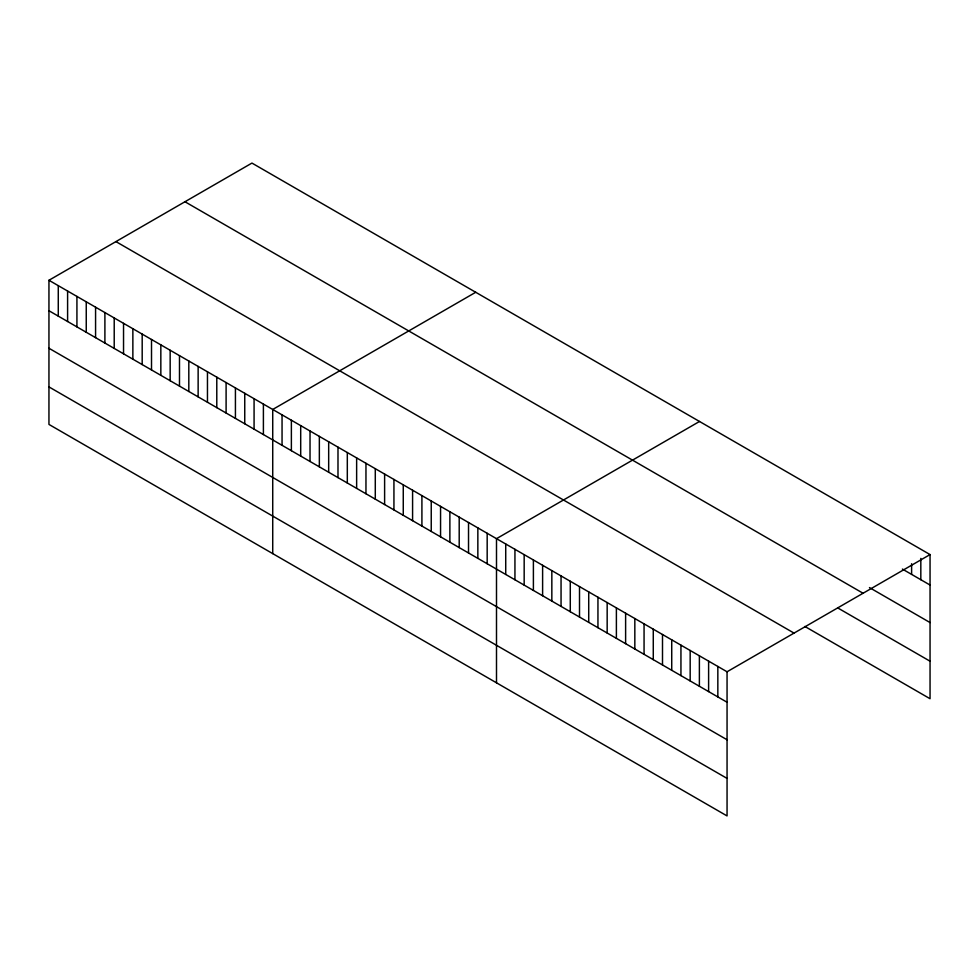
<?xml version="1.0" encoding="UTF-8"?>
<svg xmlns="http://www.w3.org/2000/svg" width="979" height="979" viewBox="0 0 979 979"><rect width="100%" height="100%" fill="white"/><g stroke="black" fill="none" stroke-linecap="round" stroke-linejoin="round"><path stroke-width="1.47" d="M48.95 280.275L727.054 671.778L727.054 815.923L48.95 424.421L48.95 280.275L251.946 163.077L930.05 554.579L930.05 698.725L804.885 626.462M475.721 292.268L272.725 409.467L272.725 553.612M699.495 421.472L496.5 538.67L496.5 682.816M727.054 671.778L930.05 554.579M902.381 569.068L930.05 585.038M869.45 587.571L930.05 622.558M184.958 201.747L863.062 593.25M837.828 607.971L930.05 661.204M115.938 241.605L794.042 633.107M48.95 310.735L727.054 702.237M48.95 348.255L727.054 739.757M48.95 386.901L727.054 778.403M920.823 558.397L920.823 579.715M911.608 563.733L911.608 574.392M717.84 666.454L717.84 696.913M708.612 661.131L708.612 691.59M699.385 655.808L699.385 686.267M690.171 650.484L690.171 680.943M680.943 645.149L680.943 675.62M671.729 639.825L671.729 670.297M662.502 634.502L662.502 664.974M653.274 629.179L653.274 659.638M644.06 623.856L644.06 654.315M634.833 618.532L634.833 648.991M625.618 613.209L625.618 643.668M616.391 607.886L616.391 638.345M607.164 602.562L607.164 633.021M597.949 597.239L597.949 627.698M588.722 591.916L588.722 622.375M579.507 586.58L579.507 617.051M570.28 581.257L570.28 611.728M561.053 575.933L561.053 606.405M551.838 570.61L551.838 601.069M542.611 565.287L542.611 595.746M533.396 559.964L533.396 590.423M524.169 554.64L524.169 585.099M514.942 549.317L514.942 579.776M505.727 543.994L505.727 574.453M487.175 533.286L487.175 563.745M477.85 527.901L477.85 558.36M468.525 522.517L468.525 552.976M459.2 517.132L459.2 547.591M449.875 511.748L449.875 542.207M440.562 506.363L440.562 536.835M431.237 500.979L431.237 531.45M421.912 495.607L421.912 526.066M412.587 490.222L412.587 520.681M403.262 484.838L403.262 515.297M393.937 479.453L393.937 509.912M384.612 474.069L384.612 504.528M375.287 468.684L375.287 499.143M365.962 463.3L365.962 493.759M356.637 457.915L356.637 488.386M347.312 452.531L347.312 483.002M337.988 447.158L337.988 477.617M328.675 441.774L328.675 472.233M319.35 436.389L319.35 466.848M310.025 431.005L310.025 461.464M300.7 425.62L300.7 456.079M291.375 420.236L291.375 450.695M282.05 414.851L282.05 445.31M263.4 404.082L263.4 434.554M254.075 398.698L254.075 429.169M244.75 393.325L244.75 423.785M235.425 387.941L235.425 418.4M226.1 382.556L226.1 413.016M216.787 377.172L216.787 407.631M207.462 371.787L207.462 402.247M198.137 366.403L198.137 396.862M188.812 361.018L188.812 391.49M179.487 355.634L179.487 386.105M170.162 350.249L170.162 380.721M160.837 344.877L160.837 375.336M151.512 339.493L151.512 369.952M142.188 334.108L142.188 364.567M132.863 328.724L132.863 359.183M123.538 323.339L123.538 353.798M114.213 317.955L114.213 348.414M104.9 312.57L104.9 343.042M95.575 307.186L95.575 337.657M86.25 301.801L86.25 332.273M76.925 296.429L76.925 326.888M67.6 291.044L67.6 321.504M58.275 285.66L58.275 316.119"/></g></svg>
